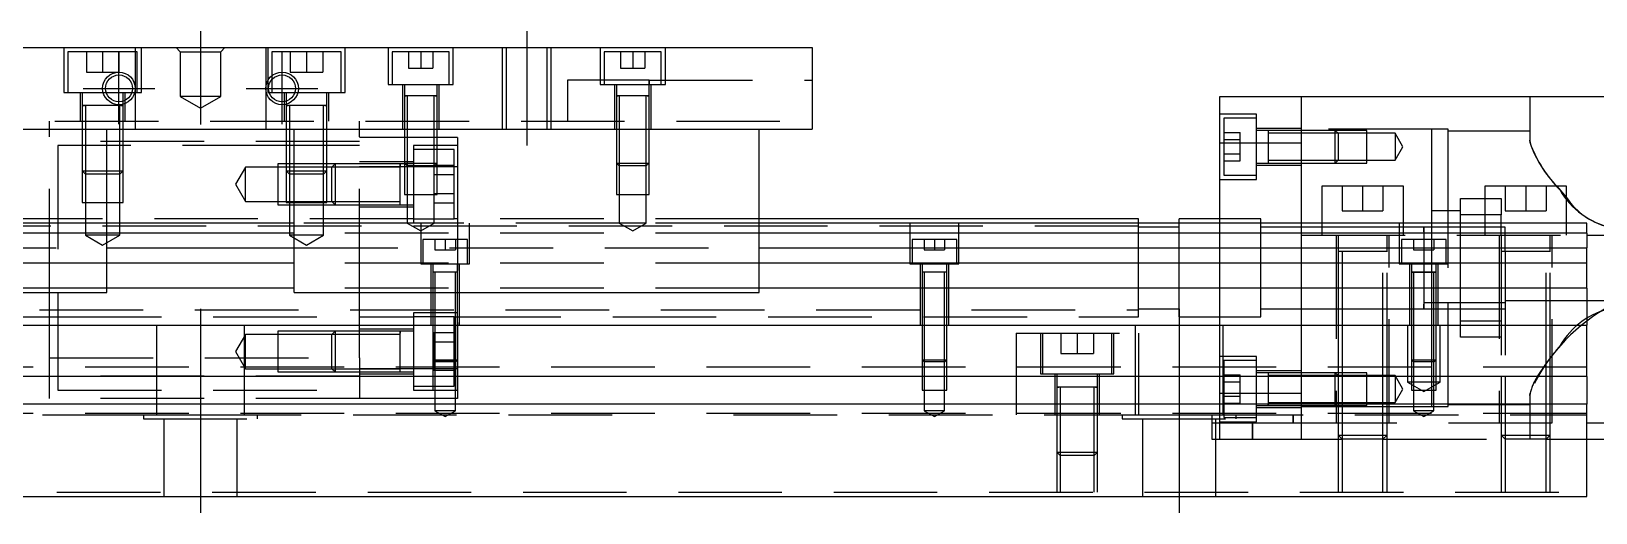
# Model space of a CAD drawing. Extents: x -12 to 520, y -268 to 102.
# Drawn here: x 149.2 to 341.1, y -224.6 to -165.6 of the extents above; entities that cross this region are included whole.
import ezdxf

# ---------------------------------------------------------------- set-up
doc = ezdxf.new("R2010")
doc.units = 0
doc.linetypes.add('CENTER', pattern=[50.8, 31.75, -6.35, 6.35, -6.35])
doc.linetypes.add('DASHED', pattern=[19.05, 12.7, -6.35])
doc.layers.get('0').update_dxf_attribs({"linetype": 'CONTINUOUS'})
doc.layers.add('CENTER', color=1, linetype='CENTER')

msp = doc.modelspace()

# ---------------------------------------------------------------- linework, layer by layer
at = {"color": 7, "linetype": 'CONTINUOUS'}
for p, q in [((95, -167.55), (245, -167.55)), ((245, -167.55), (245, -177.55)), ((295, -173.55), (305, -173.55)), ((295, -179.22), (295, -173.55)), ((305, -173.55), (345, -173.55)), ((305, -189.05), (305, -173.55)), ((95, -177.55), (245, -177.55)), ((158.5, -197.55), (158.5, -177.55)), ((181.5, -197.55), (181.5, -177.55)), ((238.5, -197.55), (238.5, -177.55)), ((295, -189.05), (295, -179.22)), ((295, -179.22), (305, -179.22)), ((317.5, -184.55), (307.5, -184.55)), ((307.5, -184.55), (307.5, -189.05)), ((317.5, -189.05), (317.5, -184.55)), ((337.5, -184.55), (327.5, -184.55)), ((327.5, -184.55), (327.5, -189.05)), ((337.5, -189.05), (337.5, -184.55)), ((181.5, -189.05), (158.5, -189.05)), ((285, -188.55), (238.5, -188.55)), ((340, -189.05), (238.5, -189.05)), ((285, -189.05), (285, -188.55)), ((290, -189.05), (290, -188.55)), ((295, -188.55), (290, -188.55)), ((340, -190.3), (340, -189.05)), ((181.5, -190.3), (158.5, -190.3)), ((340, -190.3), (238.5, -190.3)), ((321, -190.3), (320, -190.3)), ((324.5, -190.3), (321, -190.3)), ((327.5, -190.3), (324.5, -190.3)), ((329.5, -190.3), (327.5, -190.3)), ((330, -190.3), (329.5, -190.3)), ((340, -190.3), (340, -192.08)), ((340, -190.55), (355, -190.55)), ((158.5, -192.08), (181.5, -192.08)), ((238.5, -192.08), (340, -192.08)), ((340, -193.97), (340, -192.08)), ((181.5, -193.97), (158.5, -193.97)), ((340, -193.97), (238.5, -193.97)), ((340, -197.03), (340, -193.97)), ((101.5, -197.55), (158.5, -197.55)), ((181.5, -197.03), (158.5, -197.03)), ((181.5, -197.55), (238.5, -197.55)), ((340, -197.03), (238.5, -197.03)), ((340, -197.03), (340, -201.55)), ((0, -201.55), (340, -201.55)), ((340, -207.85), (340, -201.55)), ((340, -207.85), (0, -207.85)), ((340, -207.85), (340, -211.25)), ((340, -211.25), (0, -211.25)), ((340, -222.55), (340, -211.25)), ((340, -213.55), (355, -213.55)), ((340, -215.55), (345, -215.55)), ((0, -222.55), (340, -222.55))]:
    msp.add_line(p, q, dxfattribs=at)
at = {"color": 3, "linetype": 'DASHED'}
for p, q in [((153.25, -167.55), (153.25, -173.05)), ((162.25, -168.05), (153.75, -168.05)), ((153.75, -168.05), (153.75, -173.05)), ((156, -168.05), (156, -170.55)), ((158, -168.05), (158, -170.55)), ((160, -168.05), (160, -170.55)), ((162, -167.55), (162, -177.55)), ((162.25, -173.05), (162.25, -168.05)), ((162.75, -173.05), (162.75, -167.55)), ((167.5, -168.05), (167, -167.55)), ((167.5, -168.05), (167.5, -173.55)), ((167.5, -168.05), (172.5, -168.05)), ((172.5, -168.05), (173, -167.55)), ((172.5, -173.55), (172.5, -168.05)), ((178, -167.55), (178, -177.55)), ((178.25, -167.55), (178.25, -173.05)), ((187.25, -168.05), (178.75, -168.05)), ((178.75, -168.05), (178.75, -170.99)), ((181, -168.05), (181, -170.55)), ((183, -168.05), (183, -170.55)), ((185, -168.05), (185, -170.55)), ((187.25, -173.05), (187.25, -168.05)), ((187.75, -173.05), (187.75, -167.55)), ((193, -167.55), (193, -172.05)), ((200.5, -168.05), (193.5, -168.05)), ((193.5, -168.05), (193.5, -172.05)), ((195.5, -168.05), (195.5, -170.05)), ((197, -168.05), (197, -170.05)), ((198.5, -168.05), (198.5, -170.05)), ((200.5, -172.05), (200.5, -168.05)), ((201, -172.05), (201, -167.55)), ((207, -167.55), (207, -177.55)), ((207.5, -167.55), (207.5, -177.55)), ((212.5, -177.55), (212.5, -167.55)), ((213, -177.55), (213, -167.55)), ((219, -167.55), (219, -172.05)), ((226.5, -168.05), (219.5, -168.05)), ((219.5, -168.05), (219.5, -172.05)), ((221.5, -168.05), (221.5, -170.05)), ((223, -168.05), (223, -170.05)), ((224.5, -168.05), (224.5, -170.05)), ((226.5, -172.05), (226.5, -168.05)), ((227, -172.05), (227, -167.55)), ((156, -170.55), (158, -170.55)), ((158, -170.55), (160, -170.55)), ((181, -170.55), (183, -170.55)), ((183, -170.55), (185, -170.55)), ((195.5, -170.05), (197, -170.05)), ((197, -170.05), (198.5, -170.05)), ((221.5, -170.05), (223, -170.05)), ((223, -170.05), (224.5, -170.05)), ((178.75, -170.99), (178.75, -171.47)), ((178.75, -171.47), (178.75, -173.05)), ((193, -172.05), (201, -172.05)), ((194.75, -172.05), (194.75, -177.55)), ((195, -172.05), (195, -173.45)), ((199, -173.45), (199, -172.05)), ((199.25, -177.55), (199.25, -172.05)), ((215, -171.55), (215, -176.55)), ((225, -171.55), (215, -171.55)), ((219, -172.05), (227, -172.05)), ((220.75, -172.05), (220.75, -177.55)), ((221, -172.05), (221, -173.45)), ((225, -171.55), (245, -171.55)), ((225, -172.05), (225, -171.55)), ((225, -171.55), (225, -172.05)), ((225, -173.45), (225, -172.05)), ((225.25, -177.55), (225.25, -172.05)), ((153.25, -173.05), (162.75, -173.05)), ((155.25, -173.05), (155.25, -176.55)), ((155.5, -173.05), (155.5, -174.65)), ((160.5, -174.12), (160.5, -173.05)), ((160.5, -174.49), (160.5, -174.12)), ((160.5, -174.65), (160.5, -174.49)), ((160.75, -176.55), (160.75, -173.05)), ((172.5, -173.55), (167.5, -173.55)), ((167.5, -173.55), (170, -174.99)), ((170, -174.99), (172.5, -173.55)), ((178.25, -173.05), (187.75, -173.05)), ((180.25, -173.05), (180.25, -176.55)), ((180.5, -173.05), (180.5, -174.12)), ((180.5, -174.12), (180.5, -174.49)), ((180.5, -174.49), (180.5, -174.65)), ((185.5, -174.65), (185.5, -173.05)), ((185.75, -176.55), (185.75, -173.05)), ((195, -173.44), (195, -173.45)), ((195, -173.45), (195.22, -173.45)), ((195.22, -173.45), (195, -173.45)), ((195, -173.45), (195, -173.46)), ((195, -173.45), (195, -177.55)), ((198.78, -173.45), (195.22, -173.45)), ((195.35, -173.45), (195.35, -177.55)), ((198.65, -177.55), (198.65, -173.45)), ((198.78, -173.45), (199, -173.45)), ((199, -173.45), (198.78, -173.45)), ((199, -173.45), (199, -173.44)), ((199, -173.46), (199, -173.45)), ((199, -177.55), (199, -173.45)), ((221, -173.44), (221, -173.45)), ((221, -173.45), (221.22, -173.45)), ((221.22, -173.45), (221, -173.45)), ((221, -173.45), (221, -173.46)), ((221, -173.45), (221, -177.55)), ((224.78, -173.45), (221.22, -173.45)), ((221.35, -173.45), (221.35, -177.55)), ((224.65, -177.55), (224.65, -173.45)), ((224.78, -173.45), (225, -173.45)), ((225, -173.45), (224.78, -173.45)), ((225, -173.45), (225, -173.44)), ((225, -173.46), (225, -173.45)), ((225, -177.55), (225, -173.45)), ((333, -173.55), (333, -178.91)), ((155.5, -174.65), (155.76, -174.65)), ((155.76, -174.65), (155.5, -174.65)), ((155.5, -174.65), (155.5, -174.66)), ((155.5, -174.65), (155.5, -174.65)), ((155.5, -174.65), (155.5, -176.55)), ((160.01, -174.65), (155.76, -174.65)), ((155.9, -174.65), (155.9, -176.55)), ((160.24, -174.65), (160.01, -174.65)), ((160.1, -176.55), (160.1, -174.65)), ((160.24, -174.65), (160.5, -174.65)), ((160.5, -174.65), (160.24, -174.65)), ((160.5, -174.66), (160.5, -174.65)), ((160.5, -176.55), (160.5, -174.65)), ((160.5, -174.65), (160.5, -174.65)), ((180.5, -174.65), (180.76, -174.65)), ((180.76, -174.65), (180.5, -174.65)), ((180.5, -174.65), (180.5, -174.66)), ((180.5, -174.65), (180.5, -174.65)), ((180.5, -174.65), (180.5, -176.55)), ((185.24, -174.65), (180.76, -174.65)), ((180.9, -174.65), (180.9, -176.55)), ((185.1, -176.55), (185.1, -174.65)), ((185.24, -174.65), (185.5, -174.65)), ((185.5, -174.65), (185.24, -174.65)), ((185.5, -174.66), (185.5, -174.65)), ((185.5, -176.55), (185.5, -174.65)), ((185.5, -174.65), (185.5, -174.65)), ((299.5, -175.7), (295, -175.7)), ((295.5, -176.2), (295.5, -179.7)), ((299.5, -176.2), (295.5, -176.2)), ((299.5, -183.7), (299.5, -175.7)), ((95, -176.55), (245, -176.55)), ((151.5, -177.55), (151.5, -176.55)), ((151.5, -197.55), (151.5, -177.55)), ((155.5, -176.55), (155.5, -177.55)), ((155.5, -176.55), (155.5, -177.55)), ((155.5, -177.55), (155.5, -182.65)), ((155.5, -177.55), (155.5, -182.65)), ((155.9, -176.55), (155.9, -177.55)), ((155.9, -177.55), (155.9, -183.05)), ((160.1, -177.55), (160.1, -176.55)), ((160.1, -183.05), (160.1, -177.55)), ((160.5, -177.55), (160.5, -176.55)), ((160.5, -177.55), (160.5, -176.55)), ((160.5, -182.65), (160.5, -177.55)), ((160.5, -182.65), (160.5, -177.55)), ((180.5, -176.55), (180.5, -177.55)), ((180.5, -176.55), (180.5, -177.55)), ((180.5, -177.55), (180.5, -182.65)), ((180.5, -177.55), (180.5, -182.65)), ((180.9, -176.55), (180.9, -177.55)), ((180.9, -177.55), (180.9, -183.05)), ((185.1, -177.55), (185.1, -176.55)), ((185.1, -183.05), (185.1, -177.55)), ((185.5, -177.55), (185.5, -176.55)), ((185.5, -177.55), (185.5, -176.55)), ((185.5, -182.65), (185.5, -177.55)), ((185.5, -182.65), (185.5, -177.55)), ((189.5, -177.55), (189.5, -176.55)), ((189.5, -197.55), (189.5, -177.55)), ((195, -177.55), (195, -181.7)), ((195, -177.55), (195, -181.7)), ((195.35, -177.55), (195.35, -182.05)), ((198.65, -182.05), (198.65, -177.55)), ((199, -181.7), (199, -177.55)), ((199, -181.7), (199, -177.55)), ((221, -177.55), (221, -181.7)), ((221, -177.55), (221, -181.7)), ((221.35, -177.55), (221.35, -182.05)), ((224.65, -182.05), (224.65, -177.55)), ((225, -181.7), (225, -177.55)), ((225, -181.7), (225, -177.55)), ((295.5, -177.97), (297.5, -177.97)), ((297.5, -178.83), (297.5, -177.97)), ((305, -177.45), (299.5, -177.45)), ((300.9, -177.7), (299.5, -177.7)), ((300.9, -177.7), (300.9, -181.7)), ((305, -177.7), (300.9, -177.7)), ((305, -178.05), (300.9, -178.05)), ((321, -177.55), (305, -177.55)), ((309.15, -177.7), (305, -177.7)), ((309.15, -177.7), (305, -177.7)), ((309.5, -178.05), (305, -178.05)), ((309.15, -179.7), (309.15, -177.7)), ((313, -177.7), (309.15, -177.7)), ((309.5, -178.05), (309.15, -177.7)), ((309.5, -178.05), (309.5, -179.7)), ((313, -178.05), (309.5, -178.05)), ((313, -181.7), (313, -177.7)), ((316.5, -178.05), (313, -178.05)), ((316.5, -178.05), (316.5, -179.7)), ((317.45, -179.7), (316.5, -178.05)), ((321, -189.05), (321, -177.55)), ((323, -177.55), (321, -177.55)), ((323, -189.05), (323, -177.55)), ((333, -177.8), (323, -177.8)), ((189.5, -179.05), (151.5, -179.05)), ((152.5, -179.55), (152.5, -197.55)), ((155.5, -179.55), (152.5, -179.55)), ((155.9, -179.55), (155.5, -179.55)), ((158.5, -179.55), (155.9, -179.55)), ((160.1, -179.55), (158.5, -179.55)), ((160.5, -179.55), (160.1, -179.55)), ((180.5, -179.55), (160.5, -179.55)), ((180.9, -179.55), (180.5, -179.55)), ((181.5, -179.55), (180.9, -179.55)), ((185.1, -179.55), (181.5, -179.55)), ((185.5, -179.55), (185.1, -179.55)), ((189.5, -179.55), (185.5, -179.55)), ((195, -178.55), (189.5, -178.55)), ((195.35, -178.55), (195, -178.55)), ((198.65, -178.55), (195.35, -178.55)), ((196.1, -179.55), (196.1, -189.05)), ((201.5, -179.55), (196.1, -179.55)), ((198.65, -180.05), (196.1, -180.05)), ((199, -178.55), (198.65, -178.55)), ((199, -180.05), (198.65, -180.05)), ((201.5, -178.55), (199, -178.55)), ((201.1, -180.05), (199, -180.05)), ((201.1, -188.55), (201.1, -180.05)), ((201.5, -178.55), (201.5, -182.18)), ((295.5, -178.83), (297.5, -178.83)), ((295.5, -179.7), (295.5, -183.2)), ((297.5, -180.57), (297.5, -178.83)), ((309.15, -181.7), (309.15, -179.7)), ((309.5, -179.7), (309.5, -181.35)), ((316.5, -179.7), (316.5, -181.35)), ((316.5, -181.35), (317.45, -179.7)), ((333, -178.91), (333.04, -179.26)), ((333.03, -179.21), (333, -178.91)), ((175.5, -182.2), (174.29, -184.3)), ((175.5, -186.4), (175.5, -182.2)), ((179.5, -182.2), (175.5, -182.2)), ((179.5, -181.8), (179.5, -186.8)), ((180.5, -181.8), (179.5, -181.8)), ((186.1, -182.2), (179.5, -182.2)), ((180.9, -181.8), (180.5, -181.8)), ((181.5, -181.8), (180.9, -181.8)), ((185.1, -181.8), (181.5, -181.8)), ((185.5, -181.8), (185.1, -181.8)), ((186.5, -181.8), (185.5, -181.8)), ((186.5, -181.8), (186.1, -182.2)), ((186.1, -186.4), (186.1, -182.2)), ((189.5, -182.2), (186.1, -182.2)), ((186.5, -181.8), (186.5, -186.8)), ((189.5, -181.8), (186.5, -181.8)), ((189.5, -181.8), (186.5, -181.8)), ((196.1, -181.55), (189.5, -181.55)), ((194.5, -181.8), (189.5, -181.8)), ((195, -182.18), (189.5, -182.18)), ((194.5, -182.2), (189.5, -182.2)), ((194.5, -182.2), (194.5, -181.8)), ((194.5, -182.06), (194.5, -181.8)), ((194.5, -181.8), (194.5, -182.06)), ((194.5, -182.06), (194.5, -181.8)), ((195, -181.8), (194.5, -181.8)), ((194.5, -184.15), (194.5, -182.06)), ((195, -181.7), (199, -181.7)), ((195, -181.7), (195, -185.55)), ((195, -181.7), (195.35, -182.05)), ((195.1, -181.8), (195, -181.8)), ((199, -182.18), (195, -182.18)), ((195.35, -181.8), (195.1, -181.8)), ((196.1, -181.8), (195.35, -181.8)), ((198.65, -182.05), (195.35, -182.05)), ((195.35, -182.05), (195.35, -185.55)), ((198.6, -181.99), (198.6, -183.15)), ((201.1, -181.99), (198.6, -181.99)), ((198.65, -182.05), (199, -181.7)), ((198.65, -185.55), (198.65, -182.05)), ((199, -185.55), (199, -181.7)), ((201.5, -182.18), (199, -182.18)), ((201.5, -182.18), (201.5, -207.85)), ((221, -181.7), (225, -181.7)), ((221, -181.7), (221, -185.55)), ((221, -181.7), (221.35, -182.05)), ((224.65, -182.05), (221.35, -182.05)), ((221.35, -182.05), (221.35, -185.55)), ((224.65, -182.05), (225, -181.7)), ((224.65, -185.55), (224.65, -182.05)), ((225, -185.55), (225, -181.7)), ((295.5, -180.57), (297.5, -180.57)), ((295.5, -181.43), (297.5, -181.43)), ((297.5, -181.43), (297.5, -180.57)), ((299.5, -181.7), (300.9, -181.7)), ((299.5, -181.95), (305, -181.95)), ((300.89, -181.7), (300.9, -181.7)), ((300.9, -181.35), (305, -181.35)), ((300.9, -181.7), (305, -181.7)), ((300.9, -181.7), (300.9, -181.7)), ((305, -181.35), (309.5, -181.35)), ((305, -181.7), (309.15, -181.7)), ((305, -181.7), (309.15, -181.7)), ((309.15, -181.7), (309.5, -181.35)), ((309.15, -181.7), (313, -181.7)), ((309.5, -181.35), (313, -181.35)), ((313, -181.35), (316.5, -181.35)), ((155.5, -182.65), (158.5, -182.65)), ((155.5, -182.65), (155.5, -186.55)), ((155.5, -182.65), (155.9, -183.05)), ((158.5, -183.05), (155.9, -183.05)), ((155.9, -183.05), (155.9, -186.55)), ((158.5, -182.65), (160.5, -182.65)), ((160.1, -183.05), (158.5, -183.05)), ((160.1, -183.05), (160.5, -182.65)), ((160.1, -186.55), (160.1, -183.05)), ((160.5, -186.55), (160.5, -182.65)), ((180.5, -182.65), (181.5, -182.65)), ((180.5, -182.65), (180.5, -186.55)), ((180.5, -182.65), (180.9, -183.05)), ((181.5, -183.05), (180.9, -183.05)), ((180.9, -183.05), (180.9, -186.55)), ((181.5, -182.65), (185.5, -182.65)), ((185.1, -183.05), (181.5, -183.05)), ((185.1, -183.05), (185.5, -182.65)), ((185.1, -186.55), (185.1, -183.05)), ((185.5, -186.55), (185.5, -182.65)), ((194.5, -186.54), (194.5, -184.15)), ((198.6, -183.15), (198.6, -185.45)), ((201.1, -183.15), (198.6, -183.15)), ((295, -183.7), (299.5, -183.7)), ((295.5, -183.2), (299.5, -183.2)), ((174.29, -184.3), (175.5, -186.4)), ((195, -185.55), (199, -185.55)), ((195.35, -185.55), (195.35, -189.05)), ((198.6, -185.45), (198.6, -186.61)), ((201.1, -185.45), (198.6, -185.45)), ((198.65, -189.05), (198.65, -185.55)), ((221, -185.55), (225, -185.55)), ((221.35, -185.55), (221.35, -189.05)), ((224.65, -189.05), (224.65, -185.55)), ((310, -184.55), (310, -187.55)), ((312.5, -184.55), (312.5, -187.55)), ((315, -184.55), (315, -187.55)), ((324.5, -186.05), (327.5, -186.05)), ((324.5, -188.05), (324.5, -186.05)), ((327.5, -186.05), (329.5, -186.05)), ((329.5, -186.05), (329.5, -188.05)), ((330, -184.55), (330, -187.55)), ((332.5, -184.55), (332.5, -187.55)), ((335, -184.55), (335, -187.55)), ((336.31, -184.55), (337.5, -185.91)), ((155.5, -186.55), (160.5, -186.55)), ((155.9, -186.55), (155.9, -190.55)), ((160.1, -190.55), (160.1, -186.55)), ((175.5, -186.4), (179.5, -186.4)), ((179.5, -186.4), (186.1, -186.4)), ((179.5, -186.8), (186.5, -186.8)), ((180.5, -186.55), (185.5, -186.55)), ((180.9, -186.55), (180.9, -190.55)), ((185.1, -190.55), (185.1, -186.55)), ((186.1, -186.4), (186.5, -186.8)), ((186.1, -186.4), (189.5, -186.4)), ((186.5, -186.8), (189.5, -186.8)), ((186.5, -186.8), (189.5, -186.8)), ((189.5, -186.4), (194.5, -186.4)), ((189.5, -186.8), (194.5, -186.8)), ((189.5, -187.05), (196.1, -187.05)), ((194.5, -186.8), (194.5, -186.4)), ((194.5, -186.8), (194.5, -186.54)), ((194.5, -186.8), (196.1, -186.8)), ((201.1, -186.61), (198.6, -186.61)), ((310, -187.55), (312.5, -187.55)), ((312.5, -187.55), (315, -187.55)), ((324.5, -187.55), (321, -187.55)), ((330, -187.55), (332.5, -187.55)), ((332.5, -187.55), (335, -187.55)), ((285, -189.43), (55, -189.43)), ((152.5, -188.55), (101.5, -188.55)), ((158.5, -189.05), (144.65, -189.05)), ((196.1, -188.55), (152.5, -188.55)), ((195.35, -189.05), (181.5, -189.05)), ((198.65, -189.05), (195.35, -189.05)), ((195.35, -189.05), (197, -190)), ((196.1, -188.55), (201.1, -188.55)), ((197, -190), (198.65, -189.05)), ((197, -189.05), (197, -194.05)), ((221.35, -189.05), (198.65, -189.05)), ((201.5, -188.55), (201.1, -188.55)), ((238.5, -188.55), (201.5, -188.55)), ((203, -194.05), (203, -189.05)), ((224.65, -189.05), (221.35, -189.05)), ((221.35, -189.05), (223, -190)), ((223, -190), (224.65, -189.05)), ((238.5, -189.05), (224.65, -189.05)), ((257, -189.05), (257, -194.05)), ((263, -194.05), (263, -189.05)), ((285, -194.55), (285, -189.05)), ((290, -189.55), (285, -189.55)), ((290, -194.55), (290, -189.05)), ((300, -188.55), (295, -188.55)), ((295, -201.55), (295, -189.05)), ((300, -189.05), (300, -188.55)), ((300, -194.55), (300, -189.05)), ((305, -189.55), (300, -189.55)), ((305, -190.55), (305, -189.05)), ((307.5, -189.55), (305, -189.55)), ((307.5, -189.05), (307.5, -190.55)), ((317.5, -189.55), (307.5, -189.55)), ((317, -189.05), (317, -194.05)), ((317.5, -190.55), (317.5, -189.05)), ((320, -189.55), (317.5, -189.55)), ((320, -189.55), (320, -190.3)), ((320, -189.55), (320, -190.11)), ((320, -190.11), (320, -189.55)), ((320, -189.55), (320, -189.55)), ((321, -189.55), (320, -189.55)), ((320, -189.55), (320, -189.55)), ((321, -190.55), (321, -189.05)), ((324.5, -189.55), (321, -189.55)), ((323, -194.05), (323, -189.05)), ((327.5, -188.05), (324.5, -188.05)), ((324.5, -189.05), (324.5, -188.05)), ((324.5, -190.55), (324.5, -189.05)), ((327.5, -189.55), (324.5, -189.55)), ((329.5, -188.05), (327.5, -188.05)), ((327.5, -189.05), (327.5, -190.55)), ((329.5, -189.55), (327.5, -189.55)), ((329.5, -189.05), (329.5, -188.05)), ((329.5, -190.55), (329.5, -189.05)), ((330, -189.55), (329.5, -189.55)), ((330, -190.55), (330, -189.55)), ((337.5, -190.55), (337.5, -189.05)), ((158.5, -190.3), (101.5, -190.3)), ((160.1, -190.55), (155.9, -190.55)), ((155.9, -190.55), (158, -191.76)), ((158, -191.76), (160.1, -190.55)), ((185.1, -190.55), (180.9, -190.55)), ((180.9, -190.55), (183, -191.76)), ((238.5, -190.3), (181.5, -190.3)), ((183, -191.76), (185.1, -190.55)), ((202.75, -191.05), (197.25, -191.05)), ((197.25, -191.05), (197.25, -194.05)), ((198.75, -191.05), (198.75, -192.35)), ((200, -191.05), (200, -192.35)), ((201.25, -191.05), (201.25, -192.35)), ((202.75, -194.05), (202.75, -191.05)), ((262.75, -191.05), (257.25, -191.05)), ((257.25, -191.05), (257.25, -194.05)), ((258.75, -191.05), (258.75, -192.35)), ((260, -191.05), (260, -192.35)), ((261.25, -191.05), (261.25, -192.35)), ((262.75, -194.05), (262.75, -191.05)), ((305, -201.55), (305, -190.55)), ((305, -190.55), (340, -190.55)), ((309.25, -190.55), (309.25, -213.55)), ((309.5, -190.55), (309.5, -192.55)), ((315.5, -192.55), (315.5, -190.55)), ((315.75, -213.55), (315.75, -190.55)), ((322.75, -191.05), (317.25, -191.05)), ((317.25, -191.05), (317.25, -194.05)), ((318.75, -191.05), (318.75, -192.35)), ((320, -190.11), (320, -190.55)), ((320, -190.3), (320, -190.55)), ((320, -190.55), (320, -190.95)), ((320, -191.05), (320, -192.35)), ((321, -191.05), (321, -190.55)), ((321, -194.05), (321, -191.05)), ((321.25, -191.05), (321.25, -192.35)), ((322.75, -194.05), (322.75, -191.05)), ((324.5, -201.05), (324.5, -190.55)), ((329.25, -190.55), (329.25, -213.55)), ((329.5, -190.55), (329.5, -192.55)), ((330, -192.55), (330, -190.55)), ((335.5, -192.55), (335.5, -190.55)), ((335.75, -213.55), (335.75, -190.55)), ((101.5, -192.08), (158.5, -192.08)), ((181.5, -192.08), (238.5, -192.08)), ((198.75, -192.35), (200, -192.35)), ((200, -192.35), (201.25, -192.35)), ((258.75, -192.35), (260, -192.35)), ((260, -192.35), (261.25, -192.35)), ((309.5, -192.54), (309.5, -192.55)), ((309.85, -192.55), (309.5, -192.55)), ((309.5, -192.55), (309.5, -192.56)), ((309.5, -192.55), (309.5, -201.55)), ((315.15, -192.55), (309.85, -192.55)), ((310, -192.55), (310, -201.55)), ((315, -207.85), (315, -192.55)), ((315.5, -192.55), (315.15, -192.55)), ((315.5, -192.55), (315.5, -192.54)), ((315.5, -192.56), (315.5, -192.55)), ((315.5, -207.85), (315.5, -192.55)), ((318.75, -192.35), (320, -192.35)), ((320, -192.35), (321.25, -192.35)), ((320, -192.45), (320, -194.05)), ((329.5, -192.54), (329.5, -192.55)), ((329.85, -192.55), (329.5, -192.55)), ((329.5, -192.55), (329.5, -192.56)), ((329.5, -192.55), (329.5, -207.85)), ((335.15, -192.55), (329.85, -192.55)), ((330, -192.55), (330, -207.85)), ((335, -207.85), (335, -192.55)), ((335.5, -192.55), (335.15, -192.55)), ((335.5, -192.55), (335.5, -192.54)), ((335.5, -192.56), (335.5, -192.55)), ((335.5, -207.85), (335.5, -192.55)), ((158.5, -193.97), (101.5, -193.97)), ((238.5, -193.97), (181.5, -193.97)), ((197, -194.05), (203, -194.05)), ((198.25, -194.05), (198.25, -201.55)), ((198.5, -194.05), (198.5, -195.05)), ((198.5, -195.04), (198.5, -195.05)), ((201.5, -195.05), (198.5, -195.05)), ((198.5, -195.05), (198.5, -195.06)), ((198.5, -195.05), (198.5, -201.55)), ((198.75, -195.05), (198.75, -201.55)), ((201.25, -201.55), (201.25, -195.05)), ((201.5, -195.05), (201.5, -194.05)), ((201.5, -201.55), (201.5, -195.05)), ((201.75, -201.55), (201.75, -194.05)), ((257, -194.05), (263, -194.05)), ((258.25, -194.05), (258.25, -201.55)), ((258.5, -194.05), (258.5, -195.05)), ((258.5, -195.04), (258.5, -195.05)), ((261.5, -195.05), (258.5, -195.05)), ((258.5, -195.05), (258.5, -195.06)), ((258.5, -195.05), (258.5, -201.55)), ((258.75, -195.05), (258.75, -201.55)), ((261.25, -201.55), (261.25, -195.05)), ((261.5, -195.05), (261.5, -194.05)), ((261.5, -201.55), (261.5, -195.05)), ((261.75, -201.55), (261.75, -194.05)), ((285, -200.55), (285, -194.55)), ((290, -200.55), (290, -194.55)), ((300, -200.55), (300, -194.55)), ((317, -194.05), (323, -194.05)), ((318.25, -194.05), (318.25, -201.55)), ((318.5, -194.05), (318.5, -195.05)), ((318.5, -195.04), (318.5, -195.05)), ((318.5, -195.05), (318.62, -195.05)), ((318.62, -195.05), (318.5, -195.05)), ((318.5, -195.05), (318.5, -195.06)), ((318.5, -195.05), (318.5, -201.55)), ((318.62, -195.05), (321.38, -195.05)), ((320, -195.05), (318.62, -195.05)), ((318.75, -195.05), (318.75, -201.55)), ((320, -194.05), (320, -194.75)), ((320, -194.75), (320, -198.99)), ((321.38, -195.05), (320, -195.05)), ((321, -194.55), (321, -194.05)), ((321, -206.05), (321, -194.55)), ((321.25, -201.55), (321.25, -195.05)), ((321.38, -195.05), (321.5, -195.05)), ((321.5, -195.05), (321.38, -195.05)), ((321.5, -195.05), (321.5, -194.05)), ((321.5, -195.05), (321.5, -195.04)), ((321.5, -195.06), (321.5, -195.05)), ((321.5, -201.55), (321.5, -195.05)), ((321.75, -201.55), (321.75, -194.05)), ((323, -194.55), (323, -194.05)), ((323, -211.55), (323, -194.55)), ((158.5, -197.03), (101.5, -197.03)), ((151.5, -201.55), (151.5, -197.55)), ((152.5, -197.55), (152.5, -201.55)), ((238.5, -197.03), (181.5, -197.03)), ((189.5, -201.55), (189.5, -197.55)), ((320, -198.8), (330, -198.8)), ((320, -199.55), (320, -198.99)), ((320, -198.99), (320, -199.55)), ((330, -198.55), (345, -198.55)), ((55, -199.68), (285, -199.68)), ((81.5, -200.55), (151.5, -200.55)), ((151.5, -200.55), (152.5, -200.55)), ((152.5, -200.55), (189.5, -200.55)), ((152.5, -200.55), (189.5, -200.55)), ((189.5, -200.55), (196.1, -200.55)), ((189.5, -200.55), (196.1, -200.55)), ((196.1, -200.05), (196.1, -209.55)), ((201.5, -200.05), (196.1, -200.05)), ((198.5, -200.55), (196.1, -200.55)), ((198.75, -200.55), (198.5, -200.55)), ((201.1, -200.55), (198.75, -200.55)), ((201.1, -201.55), (201.1, -200.55)), ((201.1, -200.55), (201.25, -200.55)), ((201.1, -200.55), (201.25, -200.55)), ((201.25, -200.55), (201.5, -200.55)), ((201.25, -200.55), (201.5, -200.55)), ((201.5, -200.55), (285, -200.55)), ((285, -199.55), (290, -199.55)), ((290, -200.55), (295, -200.55)), ((295, -200.55), (300, -200.55)), ((300, -199.55), (305, -199.55)), ((305, -199.55), (309.5, -199.55)), ((309.5, -199.55), (310, -199.55)), ((310, -199.55), (320, -199.55)), ((320, -199.55), (329.5, -199.55)), ((320, -199.55), (329.5, -199.55)), ((324.5, -201.05), (329.5, -201.05)), ((324.5, -203.05), (324.5, -201.05)), ((329.5, -199.55), (330, -199.55)), ((151.5, -205.55), (151.5, -201.55)), ((152.5, -201.55), (152.5, -207.85)), ((164.64, -212.55), (164.64, -201.55)), ((175.5, -202.7), (174.29, -204.8)), ((175.36, -201.55), (175.36, -212.55)), ((175.5, -206.9), (175.5, -202.7)), ((179.5, -202.7), (175.5, -202.7)), ((179.5, -202.3), (179.5, -207.3)), ((186.5, -202.3), (179.5, -202.3)), ((186.1, -202.7), (179.5, -202.7)), ((186.5, -202.3), (186.1, -202.7)), ((186.1, -206.9), (186.1, -202.7)), ((189.5, -202.7), (186.1, -202.7)), ((186.5, -202.3), (186.5, -207.3)), ((189.5, -202.3), (186.5, -202.3)), ((189.5, -202.3), (186.5, -202.3)), ((189.5, -205.55), (189.5, -201.55)), ((196.1, -202.05), (189.5, -202.05)), ((194.5, -202.3), (189.5, -202.3)), ((194.5, -202.7), (189.5, -202.7)), ((194.5, -202.7), (194.5, -202.3)), ((194.5, -202.56), (194.5, -202.3)), ((194.5, -202.3), (194.5, -202.56)), ((194.5, -202.56), (194.5, -202.3)), ((196.1, -202.3), (194.5, -202.3)), ((194.5, -204.65), (194.5, -202.56)), ((198.5, -201.55), (198.5, -205.8)), ((198.5, -201.55), (198.5, -205.8)), ((198.6, -202.49), (198.6, -203.65)), ((201.1, -202.49), (198.6, -202.49)), ((198.75, -201.55), (198.75, -206.05)), ((201.1, -206.05), (201.1, -201.55)), ((201.25, -206.05), (201.25, -201.55)), ((201.5, -205.8), (201.5, -201.55)), ((201.5, -205.8), (201.5, -201.55)), ((258.5, -201.55), (258.5, -205.8)), ((258.5, -201.55), (258.5, -205.8)), ((258.75, -201.55), (258.75, -206.05)), ((261.25, -206.05), (261.25, -201.55)), ((261.5, -205.8), (261.5, -201.55)), ((261.5, -205.8), (261.5, -201.55)), ((270, -202.55), (270, -207.85)), ((270, -202.55), (285, -202.55)), ((273, -202.55), (273, -207.55)), ((273.25, -202.55), (273.25, -207.55)), ((275.5, -202.55), (275.5, -205.05)), ((277.5, -202.55), (277.5, -205.05)), ((279.5, -202.55), (279.5, -205.05)), ((281.75, -207.55), (281.75, -202.55)), ((282, -207.55), (282, -202.55)), ((284.64, -212.55), (284.64, -201.55)), ((285, -202.55), (285, -207.85)), ((295, -207.85), (295, -201.55)), ((295.36, -201.55), (295.36, -212.55)), ((305, -207.85), (305, -201.55)), ((309.5, -201.55), (309.5, -207.85)), ((310, -201.55), (310, -207.85)), ((318, -201.55), (318, -208.55)), ((318.5, -201.55), (318.5, -205.8)), ((318.5, -201.55), (318.5, -205.8)), ((318.75, -201.55), (318.75, -206.05)), ((321.25, -206.05), (321.25, -201.55)), ((321.5, -205.8), (321.5, -201.55)), ((321.5, -205.8), (321.5, -201.55)), ((322, -208.55), (322, -201.55)), ((329.5, -203.05), (324.5, -203.05)), ((174.29, -204.8), (175.5, -206.9)), ((194.5, -207.04), (194.5, -204.65)), ((201.1, -203.65), (198.6, -203.65)), ((198.6, -203.65), (198.6, -205.95)), ((275.5, -205.05), (277.5, -205.05)), ((277.5, -205.05), (279.5, -205.05)), ((340, -206.7), (0, -206.7)), ((151.5, -207.85), (151.5, -205.55)), ((151.5, -205.55), (189.5, -205.55)), ((175.5, -206.9), (179.5, -206.9)), ((179.5, -206.9), (186.1, -206.9)), ((186.1, -206.9), (189.5, -206.9)), ((186.1, -206.9), (186.5, -207.3)), ((189.5, -205.55), (189.5, -207.85)), ((189.5, -206.9), (194.5, -206.9)), ((198.5, -206.92), (189.5, -206.92)), ((194.5, -207.3), (194.5, -206.9)), ((194.5, -207.3), (194.5, -207.04)), ((198.5, -205.8), (201.5, -205.8)), ((198.5, -205.8), (198.5, -207.85)), ((198.5, -205.8), (198.75, -206.05)), ((201.5, -206.92), (198.5, -206.92)), ((201.1, -205.95), (198.6, -205.95)), ((198.6, -205.95), (198.6, -207.11)), ((201.1, -207.11), (198.6, -207.11)), ((201.25, -206.05), (198.75, -206.05)), ((198.75, -206.05), (198.75, -209.55)), ((201.1, -207.85), (201.1, -206.05)), ((201.25, -206.05), (201.5, -205.8)), ((201.25, -209.55), (201.25, -206.05)), ((201.5, -207.85), (201.5, -205.8)), ((258.5, -205.8), (261.5, -205.8)), ((258.5, -205.8), (258.5, -207.85)), ((258.5, -205.8), (258.75, -206.05)), ((261.25, -206.05), (258.75, -206.05)), ((258.75, -206.05), (258.75, -209.55)), ((261.25, -206.05), (261.5, -205.8)), ((261.25, -209.55), (261.25, -206.05)), ((261.5, -207.85), (261.5, -205.8)), ((299.5, -205.4), (295, -205.4)), ((295.5, -205.9), (295.5, -207.85)), ((299.5, -205.9), (295.5, -205.9)), ((299.5, -213.4), (299.5, -205.4)), ((305, -207.15), (299.5, -207.15)), ((318.5, -205.8), (321.5, -205.8)), ((318.5, -205.8), (318.5, -207.85)), ((318.5, -205.8), (318.75, -206.05)), ((321.25, -206.05), (318.75, -206.05)), ((318.75, -206.05), (318.75, -209.55)), ((321, -207.85), (321, -206.05)), ((321.25, -206.05), (321.5, -205.8)), ((321.25, -209.55), (321.25, -206.05)), ((321.5, -207.85), (321.5, -205.8)), ((335, -206.24), (333.92, -207.85)), ((335.5, -205.57), (335, -206.24)), ((189.5, -207.83), (151.5, -207.83)), ((151.5, -210.55), (151.5, -207.85)), ((152.5, -207.85), (152.5, -209.55)), ((179.5, -207.3), (186.5, -207.3)), ((186.5, -207.3), (189.5, -207.3)), ((186.5, -207.3), (189.5, -207.3)), ((189.5, -207.3), (194.5, -207.3)), ((189.5, -207.55), (196.1, -207.55)), ((189.5, -207.85), (189.5, -210.55)), ((194.5, -207.3), (194.5, -207.3)), ((194.5, -207.3), (194.5, -207.3)), ((194.5, -207.3), (196.1, -207.3)), ((196.1, -209.05), (198.5, -209.05)), ((198.5, -207.85), (198.5, -209.55)), ((198.5, -209.05), (201.1, -209.05)), ((201.1, -209.05), (201.1, -207.85)), ((201.5, -207.85), (201.5, -210.55)), ((201.5, -209.55), (201.5, -207.85)), ((258.5, -207.85), (258.5, -209.55)), ((261.5, -209.55), (261.5, -207.85)), ((270, -207.85), (270, -211.25)), ((273, -207.55), (282, -207.55)), ((274.75, -207.55), (274.75, -212.55)), ((275, -207.55), (275, -207.85)), ((275, -207.85), (275, -209.15)), ((280, -207.85), (280, -207.55)), ((280, -209.15), (280, -207.85)), ((280.25, -212.55), (280.25, -207.55)), ((285, -207.85), (285, -211.25)), ((295, -209.88), (295, -207.85)), ((295.5, -207.67), (297.5, -207.67)), ((295.5, -207.85), (295.5, -209.4)), ((295.5, -208.53), (297.5, -208.53)), ((297.5, -208.53), (297.5, -207.67)), ((297.5, -210.27), (297.5, -208.53)), ((300.9, -207.4), (299.5, -207.4)), ((300.9, -207.4), (300.89, -207.4)), ((300.9, -207.4), (300.9, -207.75)), ((300.9, -207.4), (300.9, -207.62)), ((300.9, -207.4), (300.9, -207.4)), ((305, -207.4), (300.9, -207.4)), ((300.9, -207.62), (300.9, -207.85)), ((300.9, -207.75), (300.9, -207.85)), ((305, -207.75), (300.9, -207.75)), ((300.9, -207.85), (300.9, -209.4)), ((309.15, -207.4), (305, -207.4)), ((309.15, -207.4), (305, -207.4)), ((309.5, -207.75), (305, -207.75)), ((305, -211.25), (305, -207.85)), ((309.15, -207.85), (309.15, -207.4)), ((309.5, -207.4), (309.15, -207.4)), ((309.5, -207.75), (309.15, -207.4)), ((309.15, -209.4), (309.15, -207.85)), ((310, -207.4), (309.5, -207.4)), ((313, -207.75), (309.5, -207.75)), ((309.5, -207.85), (309.5, -211.25)), ((313, -207.4), (310, -207.4)), ((310, -207.85), (310, -211.25)), ((313, -207.85), (313, -207.4)), ((316.5, -207.75), (313, -207.75)), ((313, -211.25), (313, -207.85)), ((315, -211.25), (315, -207.85)), ((315.5, -211.25), (315.5, -207.85)), ((316.5, -207.75), (316.5, -209.4)), ((317.45, -209.4), (316.5, -207.75)), ((322, -208.55), (318, -208.55)), ((318, -208.55), (320, -209.7)), ((318.5, -207.85), (318.5, -209.55)), ((320, -209.7), (322, -208.55)), ((321, -209.55), (321, -207.85)), ((321.5, -209.55), (321.5, -207.85)), ((329.5, -207.85), (329.5, -211.25)), ((330, -207.85), (330, -211.25)), ((335, -211.25), (335, -207.85)), ((335.5, -211.25), (335.5, -207.85)), ((189.5, -210.55), (151.5, -210.55)), ((152.5, -209.55), (189.5, -209.55)), ((201.5, -210.55), (189.5, -210.55)), ((196.1, -209.55), (201.5, -209.55)), ((198.5, -209.55), (201.5, -209.55)), ((198.75, -209.55), (198.75, -212.05)), ((201.25, -212.05), (201.25, -209.55)), ((258.5, -209.55), (261.5, -209.55)), ((258.75, -209.55), (258.75, -212.05)), ((261.25, -212.05), (261.25, -209.55)), ((275, -209.15), (275.26, -209.15)), ((275.26, -209.15), (275, -209.15)), ((275, -209.15), (275, -209.15)), ((275, -209.15), (275, -211.25)), ((275, -209.15), (275, -209.16)), ((279.74, -209.15), (275.26, -209.15)), ((275.4, -209.15), (275.4, -211.25)), ((279.6, -211.25), (279.6, -209.15)), ((279.74, -209.15), (280, -209.15)), ((280, -209.15), (279.74, -209.15)), ((280, -211.25), (280, -209.15)), ((280, -209.15), (280, -209.15)), ((280, -209.16), (280, -209.15)), ((295, -209.88), (305, -209.88)), ((295, -211.25), (295, -209.88)), ((295.5, -209.4), (295.5, -211.25)), ((295.5, -210.27), (297.5, -210.27)), ((297.5, -211.13), (297.5, -210.27)), ((300.9, -209.27), (300.9, -209.53)), ((300.9, -209.4), (300.9, -211.18)), ((309.15, -211.25), (309.15, -209.4)), ((316.5, -209.4), (316.5, -211.05)), ((316.5, -211.05), (317.45, -209.4)), ((318.5, -209.55), (321.5, -209.55)), ((318.75, -209.55), (318.75, -212.05)), ((321, -211.25), (321, -209.55)), ((321.25, -212.05), (321.25, -209.55)), ((333, -210.19), (333.04, -209.84)), ((333.03, -209.89), (333, -210.19)), ((333, -210.19), (333, -215.55)), ((340, -212.4), (0, -212.4)), ((55.36, -212.55), (224.64, -212.55)), ((163, -212.55), (177, -212.55)), ((163, -212.55), (163, -213.05)), ((177, -213.05), (177, -212.55)), ((201.25, -212.05), (198.75, -212.05)), ((198.75, -212.05), (200, -212.77)), ((200, -212.77), (201.25, -212.05)), ((235.36, -212.55), (340, -212.55)), ((261.25, -212.05), (258.75, -212.05)), ((258.75, -212.05), (260, -212.77)), ((260, -212.77), (261.25, -212.05)), ((270, -211.25), (270, -212.55)), ((275, -211.25), (275, -212.55)), ((275, -212.55), (275, -217.15)), ((275, -212.55), (275, -217.15)), ((275.4, -211.25), (275.4, -212.55)), ((275.4, -212.55), (275.4, -217.55)), ((279.6, -212.55), (279.6, -211.25)), ((279.6, -217.55), (279.6, -212.55)), ((280, -212.55), (280, -211.25)), ((280, -217.15), (280, -212.55)), ((280, -217.15), (280, -212.55)), ((283, -212.55), (297, -212.55)), ((283, -212.55), (283, -213.05)), ((285, -211.25), (285, -212.55)), ((294, -212.55), (294, -213.55)), ((295, -212.55), (295, -211.25)), ((295, -215.55), (295, -212.55)), ((295.5, -211.13), (297.5, -211.13)), ((295.5, -211.25), (295.5, -212.55)), ((295.5, -212.55), (295.5, -212.9)), ((295.5, -212.9), (299.5, -212.9)), ((297, -213.05), (297, -212.55)), ((299.5, -211.4), (300.9, -211.4)), ((299.5, -211.65), (305, -211.65)), ((300.89, -211.4), (305, -211.4)), ((300.9, -211.05), (305, -211.05)), ((300.9, -211.4), (300.9, -211.18)), ((300.9, -211.18), (300.9, -211.25)), ((300.9, -211.4), (300.9, -211.18)), ((300.9, -211.18), (300.9, -211.25)), ((300.9, -211.25), (300.9, -211.4)), ((300.9, -211.25), (300.9, -211.4)), ((304, -213.55), (304, -212.55)), ((304, -212.55), (304, -213.55)), ((305, -211.05), (309.5, -211.05)), ((305, -213.55), (305, -211.25)), ((305, -211.4), (309.15, -211.4)), ((305, -211.4), (309.15, -211.4)), ((305, -211.55), (309.5, -211.55)), ((309.15, -211.4), (309.15, -211.25)), ((309.15, -211.4), (309.3, -211.25)), ((309.15, -211.4), (309.5, -211.4)), ((309.3, -211.25), (309.5, -211.05)), ((309.5, -211.05), (313, -211.05)), ((309.5, -211.25), (309.5, -213.55)), ((309.5, -211.4), (310, -211.4)), ((309.5, -211.55), (310, -211.55)), ((310, -211.25), (310, -213.55)), ((310, -211.4), (313, -211.4)), ((310, -211.55), (315, -211.55)), ((313, -211.05), (316.5, -211.05)), ((313, -211.4), (313, -211.25)), ((315, -213.55), (315, -211.25)), ((315, -211.55), (315.5, -211.55)), ((315.5, -213.55), (315.5, -211.25)), ((315.5, -211.55), (321, -211.55)), ((321.25, -212.05), (318.75, -212.05)), ((318.75, -212.05), (320, -212.77)), ((320, -212.77), (321.25, -212.05)), ((321, -211.55), (321, -211.25)), ((321, -211.55), (323, -211.55)), ((323, -211.3), (333, -211.3)), ((329.5, -211.25), (329.5, -213.55)), ((330, -211.25), (330, -213.55)), ((335, -213.55), (335, -211.25)), ((335.5, -213.55), (335.5, -211.25)), ((163, -213.05), (177, -213.05)), ((165.5, -213.05), (165.5, -222.55)), ((174.5, -222.55), (174.5, -213.05)), ((283, -213.05), (297, -213.05)), ((285.5, -213.05), (285.5, -222.55)), ((294, -213.55), (304, -213.55)), ((294, -213.55), (294, -215.55)), ((294.5, -222.55), (294.5, -213.05)), ((295, -213.4), (299.5, -213.4)), ((299, -215.55), (299, -213.55)), ((299, -213.55), (299, -215.55)), ((304, -213.55), (340, -213.55)), ((305, -215.55), (305, -213.55)), ((309.5, -213.55), (309.5, -215.05)), ((309.5, -213.55), (309.5, -215.05)), ((310, -213.55), (310, -215.55)), ((315, -215.55), (315, -213.55)), ((315.5, -215.05), (315.5, -213.55)), ((315.5, -215.05), (315.5, -213.55)), ((329.5, -213.55), (329.5, -215.05)), ((329.5, -213.55), (329.5, -215.05)), ((330, -213.55), (330, -215.55)), ((335, -215.55), (335, -213.55)), ((335.5, -215.05), (335.5, -213.55)), ((335.5, -215.05), (335.5, -213.55)), ((294, -215.55), (299, -215.55)), ((299, -215.55), (310, -215.55)), ((309.5, -215.05), (315.5, -215.05)), ((309.5, -215.05), (309.5, -222.05)), ((309.5, -215.05), (310, -215.55)), ((315, -215.55), (310, -215.55)), ((310, -215.55), (310, -222.05)), ((315, -215.55), (315.5, -215.05)), ((315, -215.55), (330, -215.55)), ((315, -222.05), (315, -215.55)), ((315.5, -222.05), (315.5, -215.05)), ((329.5, -215.05), (335.5, -215.05)), ((329.5, -215.05), (329.5, -222.05)), ((329.5, -215.05), (330, -215.55)), ((335, -215.55), (330, -215.55)), ((330, -215.55), (330, -222.05)), ((335, -215.55), (335.5, -215.05)), ((335, -215.55), (340, -215.55)), ((335, -222.05), (335, -215.55)), ((335.5, -222.05), (335.5, -215.05)), ((275, -217.15), (280, -217.15)), ((275, -217.15), (275, -222.05)), ((275, -217.15), (275.4, -217.55)), ((279.6, -217.55), (275.4, -217.55)), ((275.4, -217.55), (275.4, -222.05)), ((279.6, -217.55), (280, -217.15)), ((279.6, -222.05), (279.6, -217.55)), ((280, -222.05), (280, -217.15)), ((0, -222.05), (340, -222.05))]:
    msp.add_line(p, q, dxfattribs=at)
at = {"color": 3, "linetype": 'CONTINUOUS'}
for centre in [(160, -172.55), (180, -172.55)]:
    msp.add_circle(centre, 2, dxfattribs=at)
at = {"color": 7, "linetype": 'CONTINUOUS'}
for centre in [(160, -172.55), (180, -172.55)]:
    msp.add_circle(centre, 1.65, dxfattribs=at)
at = {"color": 3, "linetype": 'DASHED'}
for centre, radius, start, end in [((348.48, -173.48), 16.48, 200.3477, 224.4549), ((346.9, -174.32), 14.72, 199.6087, 224.008), ((345.02, -180.21), 9.6, 210.1165, 257.853), ((344.62, -181.22), 8.53, 213.3614, 259.0494), ((345.02, -208.89), 9.6, 102.147, 149.8835), ((353.23, -218.69), 22.05, 120.114, 156.3235), ((365.41, -228.64), 37.77, 139.436, 142.3641), ((339.74, -211.6), 6.92, 147.1765, 165.6352)]:
    msp.add_arc(centre, radius, start, end, dxfattribs=at)
at = {"layer": 'CENTER', "color": 1, "linetype": 'CENTER'}
for p, q in [((170, -165.55), (170, -176.99)), ((210, -165.55), (210, -179.55)), ((160, -176.95), (160, -168.15)), ((180, -176.95), (180, -168.15)), ((155.6, -172.55), (164.4, -172.55)), ((175.6, -172.55), (184.4, -172.55)), ((170, -199.55), (170, -224.55)), ((290, -199.55), (290, -224.55))]:
    msp.add_line(p, q, dxfattribs=at)

doc.saveas('drawing.dxf')
